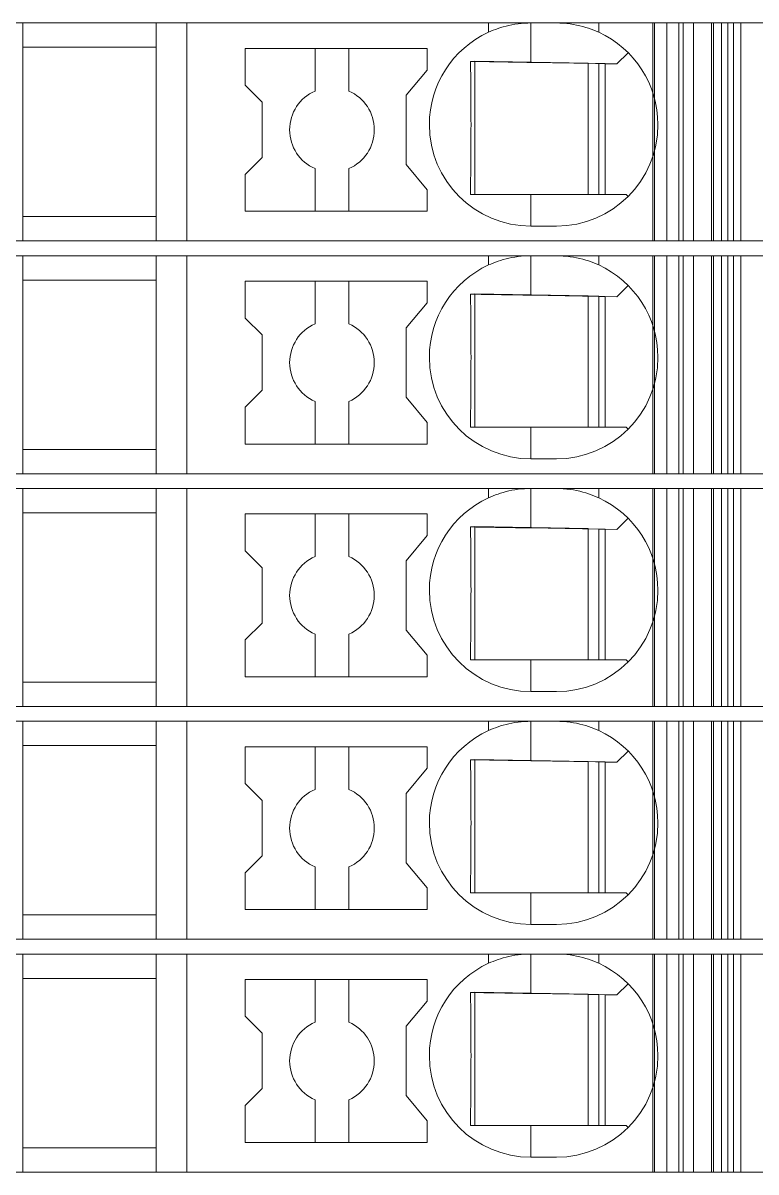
# Model space of a CAD drawing. Header units: millimetres. Extents: x 0 to 2100, y 0 to 1485.
# Drawn here: x 1258.05 to 1275.37, y 491.85 to 519 of the extents above; entities that cross this region are included whole.
import ezdxf
from ezdxf.enums import TextEntityAlignment as Align

# ---------------------------------------------------------------- set-up
doc = ezdxf.new("R2010")
doc.units = ezdxf.units.MM
for name, color, linetype, lineweight in [('EPLAN309', 5, 'Continuous', 5), ('EPLAN493', 5, 'Continuous', 5), ('MAIN-1', 7, 'Continuous', 5), ('MAIN-2', 7, 'Continuous', 5)]:
    doc.layers.add(name, color=color, linetype=linetype, lineweight=lineweight)
doc.styles.add('Tahoma', font='')
doc.styles.get('Tahoma').set_extended_font_data('Tahoma')

# ---------------------------------------------------------------- blocks, each defined once
blk = doc.blocks.new('EPLSYM_LibrarySPECIAL_Symbol12_Variant0_Placement8_51')
at = {"layer": 'EPLAN309', "lineweight": 13, "ltscale": 20}
blk.add_lwpolyline([(0, -5.15), (68.15, -5.15), (68.15, 0), (0, 0)], close=True, dxfattribs=at)
at = {"layer": 'EPLAN493', "color": 5, "style": 'Tahoma'}
blk.add_attdef('17_20450', text='', height=2.93475, dxfattribs=at).set_placement((0, -27.293475), align=Align.MIDDLE_RIGHT)
blk = doc.blocks.new('EPLSYM_LibrarySPECIAL_Symbol12_Variant0_Placement8_52')
at = {"layer": 'EPLAN309', "lineweight": 13, "ltscale": 20}
blk.add_lwpolyline([(0, -5.15), (68.15, -5.15), (68.15, 0), (0, 0)], close=True, dxfattribs=at)
at = {"layer": 'EPLAN493', "color": 5, "style": 'Tahoma'}
blk.add_attdef('17_20450', text='', height=2.93475, dxfattribs=at).set_placement((0, -27.293475), align=Align.MIDDLE_RIGHT)
blk = doc.blocks.new('EPLSYM_LibrarySPECIAL_Symbol12_Variant0_Placement8_53')
at = {"layer": 'EPLAN309', "lineweight": 13, "ltscale": 20}
blk.add_lwpolyline([(0, -5.15), (68.15, -5.15), (68.15, 0), (0, 0)], close=True, dxfattribs=at)
at = {"layer": 'EPLAN493', "color": 5, "style": 'Tahoma'}
blk.add_attdef('17_20450', text='', height=2.93475, dxfattribs=at).set_placement((0, -27.293475), align=Align.MIDDLE_RIGHT)
blk = doc.blocks.new('EPLSYM_LibrarySPECIAL_Symbol12_Variant0_Placement8_54')
at = {"layer": 'EPLAN309', "lineweight": 13, "ltscale": 20}
blk.add_lwpolyline([(0, -5.15), (68.15, -5.15), (68.15, 0), (0, 0)], close=True, dxfattribs=at)
at = {"layer": 'EPLAN493', "color": 5, "style": 'Tahoma'}
blk.add_attdef('17_20450', text='', height=2.93475, dxfattribs=at).set_placement((0, -27.293475), align=Align.MIDDLE_RIGHT)
blk = doc.blocks.new('EPLSYM_LibrarySPECIAL_Symbol12_Variant0_Placement8_55')
at = {"layer": 'EPLAN309', "lineweight": 13, "ltscale": 20}
blk.add_lwpolyline([(0, -5.15), (68.15, -5.15), (68.15, 0), (0, 0)], close=True, dxfattribs=at)
at = {"layer": 'EPLAN493', "color": 5, "style": 'Tahoma'}
blk.add_attdef('17_20450', text='', height=2.93475, dxfattribs=at).set_placement((0, -27.293475), align=Align.MIDDLE_RIGHT)

msp = doc.modelspace()

# ---------------------------------------------------------------- linework, layer by layer
at = {"layer": 'MAIN-1'}
for p, q in [((1258.05, 519), (1261.2, 519)), ((1258.05, 519), (1258.05, 513.85)), ((1261.919, 519), (1261.2, 519)), ((1261.2, 513.85), (1261.2, 519)), ((1269.05, 519), (1261.919, 519)), ((1261.919, 519), (1261.919, 513.85)), ((1269.05, 519), (1270.05, 519)), ((1269.05, 518.782), (1269.05, 519)), ((1269.213, 518.849), (1269.156, 518.827)), ((1269.272, 518.87), (1269.213, 518.849)), ((1269.333, 518.89), (1269.272, 518.87)), ((1269.397, 518.909), (1269.333, 518.89)), ((1269.463, 518.927), (1269.397, 518.909)), ((1269.531, 518.943), (1269.463, 518.927)), ((1269.601, 518.958), (1269.531, 518.943)), ((1269.673, 518.97), (1269.601, 518.958)), ((1269.746, 518.981), (1269.673, 518.97)), ((1269.821, 518.989), (1269.746, 518.981)), ((1269.897, 518.995), (1269.821, 518.989)), ((1269.973, 518.999), (1269.897, 518.995)), ((1270.05, 519), (1269.973, 518.999)), ((1270.05, 518.068), (1270.05, 519)), ((1270.05, 519), (1270.65, 519)), ((1270.65, 519), (1270.732, 518.999)), ((1271.65, 519), (1270.65, 519)), ((1270.732, 518.999), (1270.814, 518.994)), ((1270.814, 518.994), (1270.896, 518.987)), ((1270.896, 518.987), (1270.975, 518.978)), ((1270.975, 518.978), (1271.053, 518.966)), ((1271.053, 518.966), (1271.13, 518.952)), ((1271.13, 518.952), (1271.204, 518.935)), ((1271.204, 518.935), (1271.275, 518.917)), ((1271.275, 518.917), (1271.345, 518.897)), ((1271.345, 518.897), (1271.411, 518.876)), ((1271.411, 518.876), (1271.475, 518.854)), ((1271.475, 518.854), (1271.536, 518.831)), ((1271.65, 519), (1274.704, 519)), ((1271.65, 518.782), (1271.65, 519)), ((1274.832, 519), (1274.704, 519)), ((1274.704, 513.85), (1274.704, 519)), ((1274.832, 519), (1275.367, 519)), ((1274.832, 513.85), (1274.832, 519)), ((1269.102, 518.805), (1269.05, 518.782)), ((1269.156, 518.827), (1269.102, 518.805)), ((1271.536, 518.831), (1271.594, 518.806)), ((1271.594, 518.806), (1271.65, 518.782)), ((1258.05, 518.425), (1261.2, 518.425)), ((1263.3, 518.4), (1263.3, 517.529)), ((1263.3, 518.4), (1267.6, 518.4)), ((1264.95, 518.4), (1264.95, 517.392)), ((1265.75, 517.392), (1265.75, 518.4)), ((1267.6, 517.889), (1267.6, 518.4)), ((1272.083, 518.033), (1272.347, 518.297)), ((1268.624, 518.092), (1268.625, 518.022)), ((1268.685, 518.091), (1268.624, 518.092)), ((1268.746, 518.09), (1268.685, 518.091)), ((1268.721, 518.091), (1268.721, 514.95)), ((1268.809, 518.089), (1268.746, 518.09)), ((1268.873, 518.088), (1268.809, 518.089)), ((1268.937, 518.087), (1268.873, 518.088)), ((1269.003, 518.086), (1268.937, 518.087)), ((1269.071, 518.085), (1269.003, 518.086)), ((1269.14, 518.084), (1269.071, 518.085)), ((1269.21, 518.082), (1269.14, 518.084)), ((1269.283, 518.081), (1269.21, 518.082)), ((1269.358, 518.08), (1269.283, 518.081)), ((1269.435, 518.079), (1269.358, 518.08)), ((1269.514, 518.077), (1269.435, 518.079)), ((1269.597, 518.076), (1269.514, 518.077)), ((1269.682, 518.075), (1269.597, 518.076)), ((1269.771, 518.073), (1269.682, 518.075)), ((1269.862, 518.071), (1269.771, 518.073)), ((1269.955, 518.07), (1269.862, 518.071)), ((1270.05, 518.068), (1269.955, 518.07)), ((1270.05, 518.068), (1272.083, 518.033)), ((1271.4, 518.045), (1271.4, 514.95)), ((1271.65, 514.95), (1271.65, 518.04)), ((1271.8, 518.038), (1271.8, 514.95)), ((1267.1, 517.293), (1267.6, 517.889)), ((1268.625, 518.022), (1268.625, 517.95)), ((1268.625, 517.95), (1268.626, 517.877)), ((1268.626, 517.877), (1268.627, 517.803)), ((1268.627, 517.803), (1268.628, 517.727)), ((1263.7, 517.129), (1263.3, 517.529)), ((1268.628, 517.727), (1268.628, 517.649)), ((1268.628, 517.649), (1268.629, 517.57)), ((1268.629, 517.57), (1268.63, 517.488)), ((1268.63, 517.488), (1268.63, 517.404)), ((1267.1, 517.293), (1267.1, 515.657)), ((1268.63, 517.404), (1268.631, 517.317)), ((1268.631, 517.317), (1268.631, 517.226)), ((1268.631, 517.226), (1268.632, 517.132)), ((1263.7, 517.129), (1263.7, 515.821)), ((1268.632, 517.132), (1268.633, 517.034)), ((1268.633, 517.034), (1268.633, 516.931)), ((1268.633, 516.931), (1268.633, 516.824)), ((1268.633, 516.824), (1268.633, 516.713)), ((1268.633, 516.713), (1268.634, 516.6)), ((1268.634, 516.6), (1268.633, 516.479)), ((1268.633, 516.479), (1268.633, 516.361)), ((1268.633, 516.247), (1268.632, 516.138)), ((1268.632, 516.138), (1268.632, 516.034)), ((1268.633, 516.361), (1268.633, 516.247)), ((1268.632, 516.034), (1268.631, 515.934)), ((1268.631, 515.934), (1268.631, 515.839)), ((1263.7, 515.821), (1263.3, 515.421)), ((1267.1, 515.657), (1267.6, 515.061)), ((1268.629, 515.659), (1268.628, 515.573)), ((1268.63, 515.748), (1268.629, 515.659)), ((1268.631, 515.839), (1268.63, 515.748)), ((1263.3, 515.421), (1263.3, 514.55)), ((1264.95, 515.558), (1264.95, 514.55)), ((1265.75, 515.558), (1265.75, 514.55)), ((1268.626, 515.329), (1268.625, 515.25)), ((1268.627, 515.408), (1268.626, 515.329)), ((1268.628, 515.49), (1268.627, 515.408)), ((1268.628, 515.573), (1268.628, 515.49)), ((1267.6, 514.55), (1267.6, 515.061)), ((1268.624, 515.098), (1268.623, 515.024)), ((1268.625, 515.25), (1268.624, 515.174)), ((1268.624, 515.174), (1268.624, 515.098)), ((1268.623, 515.024), (1268.622, 514.95)), ((1268.622, 514.95), (1268.683, 514.95)), ((1268.683, 514.95), (1268.746, 514.95)), ((1268.746, 514.95), (1268.809, 514.95)), ((1268.809, 514.95), (1268.873, 514.95)), ((1268.873, 514.95), (1268.939, 514.95)), ((1268.939, 514.95), (1269.005, 514.95)), ((1269.005, 514.95), (1269.074, 514.95)), ((1269.074, 514.95), (1269.144, 514.95)), ((1269.144, 514.95), (1269.215, 514.95)), ((1269.215, 514.95), (1269.289, 514.95)), ((1269.289, 514.95), (1269.364, 514.95)), ((1269.364, 514.95), (1269.442, 514.95)), ((1269.442, 514.95), (1269.522, 514.95)), ((1269.522, 514.95), (1269.605, 514.95)), ((1269.605, 514.95), (1269.69, 514.95)), ((1269.69, 514.95), (1269.778, 514.95)), ((1269.778, 514.95), (1269.867, 514.95)), ((1269.867, 514.95), (1269.958, 514.95)), ((1269.958, 514.95), (1270.05, 514.95)), ((1270.05, 514.95), (1272.3, 514.95)), ((1270.05, 514.95), (1270.05, 514.2)), ((1272.347, 514.903), (1272.3, 514.95)), ((1267.6, 514.55), (1263.3, 514.55)), ((1258.05, 514.425), (1261.2, 514.425)), ((1270.65, 514.2), (1270.05, 514.2)), ((1258.05, 513.85), (1261.2, 513.85)), ((1261.919, 513.85), (1261.2, 513.85)), ((1261.919, 513.85), (1274.704, 513.85)), ((1273.544, 513.85), (1273.544, 513.85)), ((1273.65, 513.85), (1273.65, 513.85)), ((1274.832, 513.85), (1274.704, 513.85)), ((1274.832, 513.85), (1275.367, 513.85)), ((1258.05, 513.5), (1261.2, 513.5)), ((1258.05, 513.5), (1258.05, 508.35)), ((1261.919, 513.5), (1261.2, 513.5)), ((1261.2, 508.35), (1261.2, 513.5)), ((1269.05, 513.5), (1261.919, 513.5)), ((1261.919, 513.5), (1261.919, 508.35)), ((1269.05, 513.5), (1270.05, 513.5)), ((1269.05, 513.282), (1269.05, 513.5)), ((1269.397, 513.409), (1269.333, 513.39)), ((1269.463, 513.427), (1269.397, 513.409)), ((1269.531, 513.443), (1269.463, 513.427)), ((1269.601, 513.458), (1269.531, 513.443)), ((1269.673, 513.47), (1269.601, 513.458)), ((1269.746, 513.481), (1269.673, 513.47)), ((1269.821, 513.489), (1269.746, 513.481)), ((1269.897, 513.495), (1269.821, 513.489)), ((1269.973, 513.499), (1269.897, 513.495)), ((1270.05, 513.5), (1269.973, 513.499)), ((1270.05, 512.568), (1270.05, 513.5)), ((1270.05, 513.5), (1270.65, 513.5)), ((1270.65, 513.5), (1270.732, 513.499)), ((1271.65, 513.5), (1270.65, 513.5)), ((1270.732, 513.499), (1270.814, 513.494)), ((1270.814, 513.494), (1270.896, 513.487)), ((1270.896, 513.487), (1270.975, 513.478)), ((1270.975, 513.478), (1271.053, 513.466)), ((1271.053, 513.466), (1271.13, 513.452)), ((1271.13, 513.452), (1271.204, 513.435)), ((1271.204, 513.435), (1271.275, 513.417)), ((1271.275, 513.417), (1271.345, 513.397)), ((1271.65, 513.5), (1274.704, 513.5)), ((1271.65, 513.282), (1271.65, 513.5)), ((1274.832, 513.5), (1274.704, 513.5)), ((1274.704, 508.35), (1274.704, 513.5)), ((1274.832, 513.5), (1275.367, 513.5)), ((1274.832, 508.35), (1274.832, 513.5)), ((1269.102, 513.305), (1269.05, 513.282)), ((1269.156, 513.327), (1269.102, 513.305)), ((1269.213, 513.349), (1269.156, 513.327)), ((1269.272, 513.37), (1269.213, 513.349)), ((1269.333, 513.39), (1269.272, 513.37)), ((1271.345, 513.397), (1271.411, 513.376)), ((1271.411, 513.376), (1271.475, 513.354)), ((1271.475, 513.354), (1271.536, 513.331)), ((1271.536, 513.331), (1271.594, 513.306)), ((1271.594, 513.306), (1271.65, 513.282)), ((1258.05, 512.925), (1261.2, 512.925)), ((1263.3, 512.9), (1263.3, 512.029)), ((1263.3, 512.9), (1267.6, 512.9)), ((1264.95, 512.9), (1264.95, 511.892)), ((1265.75, 511.892), (1265.75, 512.9)), ((1267.6, 512.389), (1267.6, 512.9)), ((1268.624, 512.592), (1268.625, 512.522)), ((1268.685, 512.591), (1268.624, 512.592)), ((1272.083, 512.533), (1272.347, 512.797)), ((1267.1, 511.793), (1267.6, 512.389)), ((1268.625, 512.522), (1268.625, 512.45)), ((1268.625, 512.45), (1268.626, 512.377)), ((1268.626, 512.377), (1268.627, 512.303)), ((1268.746, 512.59), (1268.685, 512.591)), ((1268.721, 512.591), (1268.721, 509.45)), ((1268.809, 512.589), (1268.746, 512.59)), ((1268.873, 512.588), (1268.809, 512.589)), ((1268.937, 512.587), (1268.873, 512.588)), ((1269.003, 512.586), (1268.937, 512.587)), ((1269.071, 512.585), (1269.003, 512.586)), ((1269.14, 512.584), (1269.071, 512.585)), ((1269.21, 512.582), (1269.14, 512.584)), ((1269.283, 512.581), (1269.21, 512.582)), ((1269.358, 512.58), (1269.283, 512.581)), ((1269.435, 512.579), (1269.358, 512.58)), ((1269.514, 512.577), (1269.435, 512.579)), ((1269.597, 512.576), (1269.514, 512.577)), ((1269.682, 512.575), (1269.597, 512.576)), ((1269.771, 512.573), (1269.682, 512.575)), ((1269.862, 512.571), (1269.771, 512.573)), ((1269.955, 512.57), (1269.862, 512.571)), ((1270.05, 512.568), (1269.955, 512.57)), ((1270.05, 512.568), (1272.083, 512.533)), ((1271.4, 512.545), (1271.4, 509.45)), ((1271.65, 509.45), (1271.65, 512.54)), ((1271.8, 512.538), (1271.8, 509.45)), ((1268.627, 512.303), (1268.628, 512.227)), ((1268.628, 512.227), (1268.628, 512.149)), ((1268.628, 512.149), (1268.629, 512.07)), ((1268.629, 512.07), (1268.63, 511.988)), ((1263.7, 511.629), (1263.3, 512.029)), ((1267.1, 511.793), (1267.1, 510.157)), ((1268.63, 511.988), (1268.63, 511.904)), ((1268.63, 511.904), (1268.631, 511.817)), ((1268.631, 511.817), (1268.631, 511.726)), ((1263.7, 511.629), (1263.7, 510.321)), ((1268.631, 511.726), (1268.632, 511.632)), ((1268.632, 511.632), (1268.633, 511.534)), ((1268.633, 511.534), (1268.633, 511.431)), ((1268.633, 511.431), (1268.633, 511.324)), ((1268.633, 511.324), (1268.633, 511.213)), ((1268.633, 511.213), (1268.634, 511.1)), ((1268.634, 511.1), (1268.633, 510.979)), ((1268.633, 510.979), (1268.633, 510.861)), ((1268.633, 510.747), (1268.632, 510.638)), ((1268.633, 510.861), (1268.633, 510.747)), ((1268.632, 510.534), (1268.631, 510.434)), ((1268.631, 510.434), (1268.631, 510.339)), ((1268.632, 510.638), (1268.632, 510.534)), ((1263.7, 510.321), (1263.3, 509.921)), ((1267.1, 510.157), (1267.6, 509.561)), ((1268.629, 510.159), (1268.628, 510.073)), ((1268.63, 510.248), (1268.629, 510.159)), ((1268.631, 510.339), (1268.63, 510.248)), ((1263.3, 509.921), (1263.3, 509.05)), ((1264.95, 510.058), (1264.95, 509.05)), ((1265.75, 510.058), (1265.75, 509.05)), ((1268.627, 509.908), (1268.626, 509.829)), ((1268.628, 509.99), (1268.627, 509.908)), ((1268.628, 510.073), (1268.628, 509.99)), ((1268.625, 509.75), (1268.624, 509.674)), ((1268.624, 509.674), (1268.624, 509.598)), ((1268.626, 509.829), (1268.625, 509.75)), ((1267.6, 509.05), (1267.6, 509.561)), ((1268.623, 509.524), (1268.622, 509.45)), ((1268.622, 509.45), (1268.683, 509.45)), ((1268.624, 509.598), (1268.623, 509.524)), ((1268.683, 509.45), (1268.746, 509.45)), ((1268.746, 509.45), (1268.809, 509.45)), ((1268.809, 509.45), (1268.873, 509.45)), ((1268.873, 509.45), (1268.939, 509.45)), ((1268.939, 509.45), (1269.005, 509.45)), ((1269.005, 509.45), (1269.074, 509.45)), ((1269.074, 509.45), (1269.144, 509.45)), ((1269.144, 509.45), (1269.215, 509.45)), ((1269.215, 509.45), (1269.289, 509.45)), ((1269.289, 509.45), (1269.364, 509.45)), ((1269.364, 509.45), (1269.442, 509.45)), ((1269.442, 509.45), (1269.522, 509.45)), ((1269.522, 509.45), (1269.605, 509.45)), ((1269.605, 509.45), (1269.69, 509.45)), ((1269.69, 509.45), (1269.778, 509.45)), ((1269.778, 509.45), (1269.867, 509.45)), ((1269.867, 509.45), (1269.958, 509.45)), ((1269.958, 509.45), (1270.05, 509.45)), ((1270.05, 509.45), (1272.3, 509.45)), ((1270.05, 509.45), (1270.05, 508.7)), ((1272.347, 509.403), (1272.3, 509.45)), ((1258.05, 508.925), (1261.2, 508.925)), ((1267.6, 509.05), (1263.3, 509.05)), ((1270.65, 508.7), (1270.05, 508.7)), ((1258.05, 508.35), (1261.2, 508.35)), ((1261.919, 508.35), (1261.2, 508.35)), ((1261.919, 508.35), (1274.704, 508.35)), ((1273.544, 508.35), (1273.544, 508.35)), ((1273.65, 508.35), (1273.65, 508.35)), ((1274.832, 508.35), (1274.704, 508.35)), ((1274.832, 508.35), (1275.367, 508.35)), ((1258.05, 508), (1261.2, 508)), ((1258.05, 508), (1258.05, 502.85)), ((1261.919, 508), (1261.2, 508)), ((1261.2, 502.85), (1261.2, 508)), ((1269.05, 508), (1261.919, 508)), ((1261.919, 508), (1261.919, 502.85)), ((1269.05, 508), (1270.05, 508)), ((1269.05, 507.782), (1269.05, 508)), ((1269.746, 507.981), (1269.673, 507.97)), ((1269.821, 507.989), (1269.746, 507.981)), ((1269.897, 507.995), (1269.821, 507.989)), ((1269.973, 507.999), (1269.897, 507.995)), ((1270.05, 508), (1269.973, 507.999)), ((1270.05, 507.068), (1270.05, 508)), ((1270.05, 508), (1270.65, 508)), ((1270.65, 508), (1270.732, 507.999)), ((1271.65, 508), (1270.65, 508)), ((1270.732, 507.999), (1270.814, 507.994)), ((1270.814, 507.994), (1270.896, 507.987)), ((1270.896, 507.987), (1270.975, 507.978)), ((1270.975, 507.978), (1271.053, 507.966)), ((1271.65, 508), (1274.704, 508)), ((1271.65, 507.782), (1271.65, 508)), ((1274.832, 508), (1274.704, 508)), ((1274.704, 502.85), (1274.704, 508)), ((1274.832, 508), (1275.367, 508)), ((1274.832, 502.85), (1274.832, 508)), ((1269.102, 507.805), (1269.05, 507.782)), ((1269.156, 507.827), (1269.102, 507.805)), ((1269.213, 507.849), (1269.156, 507.827)), ((1269.272, 507.87), (1269.213, 507.849)), ((1269.333, 507.89), (1269.272, 507.87)), ((1269.397, 507.909), (1269.333, 507.89)), ((1269.463, 507.927), (1269.397, 507.909)), ((1269.531, 507.943), (1269.463, 507.927)), ((1269.601, 507.958), (1269.531, 507.943)), ((1269.673, 507.97), (1269.601, 507.958)), ((1271.053, 507.966), (1271.13, 507.952)), ((1271.13, 507.952), (1271.204, 507.935)), ((1271.204, 507.935), (1271.275, 507.917)), ((1271.275, 507.917), (1271.345, 507.897)), ((1271.345, 507.897), (1271.411, 507.876)), ((1271.411, 507.876), (1271.475, 507.854)), ((1271.475, 507.854), (1271.536, 507.831)), ((1271.536, 507.831), (1271.594, 507.806)), ((1271.594, 507.806), (1271.65, 507.782)), ((1258.05, 507.425), (1261.2, 507.425)), ((1263.3, 507.4), (1263.3, 506.529)), ((1263.3, 507.4), (1267.6, 507.4)), ((1264.95, 507.4), (1264.95, 506.392)), ((1265.75, 506.392), (1265.75, 507.4)), ((1267.6, 506.889), (1267.6, 507.4)), ((1272.083, 507.033), (1272.347, 507.297)), ((1268.624, 507.092), (1268.625, 507.022)), ((1268.685, 507.091), (1268.624, 507.092)), ((1268.625, 507.022), (1268.625, 506.95)), ((1268.625, 506.95), (1268.626, 506.877)), ((1268.746, 507.09), (1268.685, 507.091)), ((1268.721, 507.091), (1268.721, 503.95)), ((1268.809, 507.089), (1268.746, 507.09)), ((1268.873, 507.088), (1268.809, 507.089)), ((1268.937, 507.087), (1268.873, 507.088)), ((1269.003, 507.086), (1268.937, 507.087)), ((1269.071, 507.085), (1269.003, 507.086)), ((1269.14, 507.084), (1269.071, 507.085)), ((1269.21, 507.082), (1269.14, 507.084)), ((1269.283, 507.081), (1269.21, 507.082)), ((1269.358, 507.08), (1269.283, 507.081)), ((1269.435, 507.079), (1269.358, 507.08)), ((1269.514, 507.077), (1269.435, 507.079)), ((1269.597, 507.076), (1269.514, 507.077)), ((1269.682, 507.075), (1269.597, 507.076)), ((1269.771, 507.073), (1269.682, 507.075)), ((1269.862, 507.071), (1269.771, 507.073)), ((1269.955, 507.07), (1269.862, 507.071)), ((1270.05, 507.068), (1269.955, 507.07)), ((1270.05, 507.068), (1272.083, 507.033)), ((1271.4, 507.045), (1271.4, 503.95)), ((1271.65, 503.95), (1271.65, 507.04)), ((1271.8, 507.038), (1271.8, 503.95)), ((1267.1, 506.293), (1267.6, 506.889)), ((1268.626, 506.877), (1268.627, 506.803)), ((1268.627, 506.803), (1268.628, 506.727)), ((1268.628, 506.727), (1268.628, 506.649)), ((1268.628, 506.649), (1268.629, 506.57)), ((1263.7, 506.129), (1263.3, 506.529)), ((1268.629, 506.57), (1268.63, 506.488)), ((1268.63, 506.488), (1268.63, 506.404)), ((1268.63, 506.404), (1268.631, 506.317)), ((1263.7, 506.129), (1263.7, 504.821)), ((1267.1, 506.293), (1267.1, 504.657)), ((1268.631, 506.317), (1268.631, 506.226)), ((1268.631, 506.226), (1268.632, 506.132)), ((1268.632, 506.132), (1268.633, 506.034)), ((1268.633, 506.034), (1268.633, 505.931)), ((1268.633, 505.931), (1268.633, 505.824)), ((1268.633, 505.824), (1268.633, 505.713)), ((1268.633, 505.713), (1268.634, 505.6)), ((1268.634, 505.6), (1268.633, 505.479)), ((1268.633, 505.479), (1268.633, 505.361)), ((1268.633, 505.361), (1268.633, 505.247)), ((1268.632, 505.034), (1268.631, 504.934)), ((1268.633, 505.247), (1268.632, 505.138)), ((1268.632, 505.138), (1268.632, 505.034)), ((1263.7, 504.821), (1263.3, 504.421)), ((1268.63, 504.748), (1268.629, 504.659)), ((1268.631, 504.839), (1268.63, 504.748)), ((1268.631, 504.934), (1268.631, 504.839)), ((1264.95, 504.558), (1264.95, 503.55)), ((1265.75, 504.558), (1265.75, 503.55)), ((1267.1, 504.657), (1267.6, 504.061)), ((1268.628, 504.49), (1268.627, 504.408)), ((1268.629, 504.659), (1268.628, 504.573)), ((1268.628, 504.573), (1268.628, 504.49)), ((1263.3, 504.421), (1263.3, 503.55)), ((1268.625, 504.25), (1268.624, 504.174)), ((1268.626, 504.329), (1268.625, 504.25)), ((1268.627, 504.408), (1268.626, 504.329)), ((1267.6, 503.55), (1267.6, 504.061)), ((1268.623, 504.024), (1268.622, 503.95)), ((1268.622, 503.95), (1268.683, 503.95)), ((1268.624, 504.098), (1268.623, 504.024)), ((1268.624, 504.174), (1268.624, 504.098)), ((1268.683, 503.95), (1268.746, 503.95)), ((1268.746, 503.95), (1268.809, 503.95)), ((1268.809, 503.95), (1268.873, 503.95)), ((1268.873, 503.95), (1268.939, 503.95)), ((1268.939, 503.95), (1269.005, 503.95)), ((1269.005, 503.95), (1269.074, 503.95)), ((1269.074, 503.95), (1269.144, 503.95)), ((1269.144, 503.95), (1269.215, 503.95)), ((1269.215, 503.95), (1269.289, 503.95)), ((1269.289, 503.95), (1269.364, 503.95)), ((1269.364, 503.95), (1269.442, 503.95)), ((1269.442, 503.95), (1269.522, 503.95)), ((1269.522, 503.95), (1269.605, 503.95)), ((1269.605, 503.95), (1269.69, 503.95)), ((1269.69, 503.95), (1269.778, 503.95)), ((1269.778, 503.95), (1269.867, 503.95)), ((1269.867, 503.95), (1269.958, 503.95)), ((1269.958, 503.95), (1270.05, 503.95)), ((1270.05, 503.95), (1272.3, 503.95)), ((1270.05, 503.95), (1270.05, 503.2)), ((1272.347, 503.903), (1272.3, 503.95)), ((1258.05, 503.425), (1261.2, 503.425)), ((1267.6, 503.55), (1263.3, 503.55)), ((1270.65, 503.2), (1270.05, 503.2)), ((1258.05, 502.85), (1261.2, 502.85)), ((1261.919, 502.85), (1261.2, 502.85)), ((1261.919, 502.85), (1274.704, 502.85)), ((1273.544, 502.85), (1273.544, 502.85)), ((1273.65, 502.85), (1273.65, 502.85)), ((1274.832, 502.85), (1274.704, 502.85)), ((1274.832, 502.85), (1275.367, 502.85)), ((1258.05, 502.5), (1261.2, 502.5)), ((1258.05, 502.5), (1258.05, 497.35)), ((1261.919, 502.5), (1261.2, 502.5)), ((1261.2, 497.35), (1261.2, 502.5)), ((1269.05, 502.5), (1261.919, 502.5)), ((1261.919, 502.5), (1261.919, 497.35)), ((1269.05, 502.5), (1270.05, 502.5)), ((1269.05, 502.282), (1269.05, 502.5)), ((1269.102, 502.305), (1269.05, 502.282)), ((1269.156, 502.327), (1269.102, 502.305)), ((1269.213, 502.349), (1269.156, 502.327)), ((1269.272, 502.37), (1269.213, 502.349)), ((1269.333, 502.39), (1269.272, 502.37)), ((1269.397, 502.409), (1269.333, 502.39)), ((1269.463, 502.427), (1269.397, 502.409)), ((1269.531, 502.443), (1269.463, 502.427)), ((1269.601, 502.458), (1269.531, 502.443)), ((1269.673, 502.47), (1269.601, 502.458)), ((1269.746, 502.481), (1269.673, 502.47)), ((1269.821, 502.489), (1269.746, 502.481)), ((1269.897, 502.495), (1269.821, 502.489)), ((1269.973, 502.499), (1269.897, 502.495)), ((1270.05, 502.5), (1269.973, 502.499)), ((1270.05, 501.568), (1270.05, 502.5)), ((1270.05, 502.5), (1270.65, 502.5)), ((1270.65, 502.5), (1270.732, 502.499)), ((1271.65, 502.5), (1270.65, 502.5)), ((1270.732, 502.499), (1270.814, 502.494)), ((1270.814, 502.494), (1270.896, 502.487)), ((1270.896, 502.487), (1270.975, 502.478)), ((1270.975, 502.478), (1271.053, 502.466)), ((1271.053, 502.466), (1271.13, 502.452)), ((1271.13, 502.452), (1271.204, 502.435)), ((1271.204, 502.435), (1271.275, 502.417)), ((1271.275, 502.417), (1271.345, 502.397)), ((1271.345, 502.397), (1271.411, 502.376)), ((1271.411, 502.376), (1271.475, 502.354)), ((1271.475, 502.354), (1271.536, 502.331)), ((1271.536, 502.331), (1271.594, 502.306)), ((1271.594, 502.306), (1271.65, 502.282)), ((1271.65, 502.5), (1274.704, 502.5)), ((1271.65, 502.282), (1271.65, 502.5)), ((1274.832, 502.5), (1274.704, 502.5)), ((1274.704, 497.35), (1274.704, 502.5)), ((1274.832, 502.5), (1275.367, 502.5)), ((1274.832, 497.35), (1274.832, 502.5)), ((1258.05, 501.925), (1261.2, 501.925)), ((1263.3, 501.9), (1263.3, 501.029)), ((1263.3, 501.9), (1267.6, 501.9)), ((1264.95, 501.9), (1264.95, 500.892)), ((1265.75, 500.892), (1265.75, 501.9)), ((1267.6, 501.389), (1267.6, 501.9)), ((1272.083, 501.533), (1272.347, 501.797)), ((1268.624, 501.592), (1268.625, 501.522)), ((1268.685, 501.591), (1268.624, 501.592)), ((1268.625, 501.522), (1268.625, 501.45)), ((1268.746, 501.59), (1268.685, 501.591)), ((1268.721, 501.591), (1268.721, 498.45)), ((1268.809, 501.589), (1268.746, 501.59)), ((1268.873, 501.588), (1268.809, 501.589)), ((1268.937, 501.587), (1268.873, 501.588)), ((1269.003, 501.586), (1268.937, 501.587)), ((1269.071, 501.585), (1269.003, 501.586)), ((1269.14, 501.584), (1269.071, 501.585)), ((1269.21, 501.582), (1269.14, 501.584)), ((1269.283, 501.581), (1269.21, 501.582)), ((1269.358, 501.58), (1269.283, 501.581)), ((1269.435, 501.579), (1269.358, 501.58)), ((1269.514, 501.577), (1269.435, 501.579)), ((1269.597, 501.576), (1269.514, 501.577)), ((1269.682, 501.575), (1269.597, 501.576)), ((1269.771, 501.573), (1269.682, 501.575)), ((1269.862, 501.571), (1269.771, 501.573)), ((1269.955, 501.57), (1269.862, 501.571)), ((1270.05, 501.568), (1269.955, 501.57)), ((1270.05, 501.568), (1272.083, 501.533)), ((1271.4, 501.545), (1271.4, 498.45)), ((1271.65, 498.45), (1271.65, 501.54)), ((1271.8, 501.538), (1271.8, 498.45)), ((1267.1, 500.793), (1267.6, 501.389)), ((1268.625, 501.45), (1268.626, 501.377)), ((1268.626, 501.377), (1268.627, 501.303)), ((1268.627, 501.303), (1268.628, 501.227)), ((1268.628, 501.227), (1268.628, 501.149)), ((1263.7, 500.629), (1263.3, 501.029)), ((1268.628, 501.149), (1268.629, 501.07)), ((1268.629, 501.07), (1268.63, 500.988)), ((1268.63, 500.988), (1268.63, 500.904)), ((1267.1, 500.793), (1267.1, 499.157)), ((1268.63, 500.904), (1268.631, 500.817)), ((1268.631, 500.817), (1268.631, 500.726)), ((1268.631, 500.726), (1268.632, 500.632)), ((1263.7, 500.629), (1263.7, 499.321)), ((1268.632, 500.632), (1268.633, 500.534)), ((1268.633, 500.534), (1268.633, 500.431)), ((1268.633, 500.431), (1268.633, 500.324)), ((1268.633, 500.324), (1268.633, 500.213)), ((1268.633, 500.213), (1268.634, 500.1)), ((1268.634, 500.1), (1268.633, 499.979)), ((1268.633, 499.979), (1268.633, 499.861)), ((1268.633, 499.861), (1268.633, 499.747)), ((1268.633, 499.747), (1268.632, 499.638)), ((1268.632, 499.638), (1268.632, 499.534)), ((1263.7, 499.321), (1263.3, 498.921)), ((1268.631, 499.339), (1268.63, 499.248)), ((1268.632, 499.534), (1268.631, 499.434)), ((1268.631, 499.434), (1268.631, 499.339)), ((1264.95, 499.058), (1264.95, 498.05)), ((1265.75, 499.058), (1265.75, 498.05)), ((1267.1, 499.157), (1267.6, 498.561)), ((1268.629, 499.159), (1268.628, 499.073)), ((1268.628, 499.073), (1268.628, 498.99)), ((1268.63, 499.248), (1268.629, 499.159)), ((1263.3, 498.921), (1263.3, 498.05)), ((1268.625, 498.75), (1268.624, 498.674)), ((1268.626, 498.829), (1268.625, 498.75)), ((1268.627, 498.908), (1268.626, 498.829)), ((1268.628, 498.99), (1268.627, 498.908)), ((1267.6, 498.05), (1267.6, 498.561)), ((1268.623, 498.524), (1268.622, 498.45)), ((1268.624, 498.598), (1268.623, 498.524)), ((1268.624, 498.674), (1268.624, 498.598)), ((1268.622, 498.45), (1268.683, 498.45)), ((1268.683, 498.45), (1268.746, 498.45)), ((1268.746, 498.45), (1268.809, 498.45)), ((1268.809, 498.45), (1268.873, 498.45)), ((1268.873, 498.45), (1268.939, 498.45)), ((1268.939, 498.45), (1269.005, 498.45)), ((1269.005, 498.45), (1269.074, 498.45)), ((1269.074, 498.45), (1269.144, 498.45)), ((1269.144, 498.45), (1269.215, 498.45)), ((1269.215, 498.45), (1269.289, 498.45)), ((1269.289, 498.45), (1269.364, 498.45)), ((1269.364, 498.45), (1269.442, 498.45)), ((1269.442, 498.45), (1269.522, 498.45)), ((1269.522, 498.45), (1269.605, 498.45)), ((1269.605, 498.45), (1269.69, 498.45)), ((1269.69, 498.45), (1269.778, 498.45)), ((1269.778, 498.45), (1269.867, 498.45)), ((1269.867, 498.45), (1269.958, 498.45)), ((1269.958, 498.45), (1270.05, 498.45)), ((1270.05, 498.45), (1272.3, 498.45)), ((1270.05, 498.45), (1270.05, 497.7)), ((1272.347, 498.403), (1272.3, 498.45)), ((1267.6, 498.05), (1263.3, 498.05)), ((1258.05, 497.925), (1261.2, 497.925)), ((1270.65, 497.7), (1270.05, 497.7)), ((1258.05, 497.35), (1261.2, 497.35)), ((1261.919, 497.35), (1261.2, 497.35)), ((1261.919, 497.35), (1274.704, 497.35)), ((1273.544, 497.35), (1273.544, 497.35)), ((1273.65, 497.35), (1273.65, 497.35)), ((1274.832, 497.35), (1274.704, 497.35)), ((1274.832, 497.35), (1275.367, 497.35)), ((1258.05, 497), (1261.2, 497)), ((1258.05, 497), (1258.05, 491.85)), ((1261.919, 497), (1261.2, 497)), ((1261.2, 491.85), (1261.2, 497)), ((1269.05, 497), (1261.919, 497)), ((1261.919, 497), (1261.919, 491.85)), ((1269.05, 497), (1270.05, 497)), ((1269.05, 496.782), (1269.05, 497)), ((1269.213, 496.849), (1269.156, 496.827)), ((1269.272, 496.87), (1269.213, 496.849)), ((1269.333, 496.89), (1269.272, 496.87)), ((1269.397, 496.909), (1269.333, 496.89)), ((1269.463, 496.927), (1269.397, 496.909)), ((1269.531, 496.943), (1269.463, 496.927)), ((1269.601, 496.958), (1269.531, 496.943)), ((1269.673, 496.97), (1269.601, 496.958)), ((1269.746, 496.981), (1269.673, 496.97)), ((1269.821, 496.989), (1269.746, 496.981)), ((1269.897, 496.995), (1269.821, 496.989)), ((1269.973, 496.999), (1269.897, 496.995)), ((1270.05, 497), (1269.973, 496.999)), ((1270.05, 496.068), (1270.05, 497)), ((1270.05, 497), (1270.65, 497)), ((1270.65, 497), (1270.732, 496.999)), ((1271.65, 497), (1270.65, 497)), ((1270.732, 496.999), (1270.814, 496.994)), ((1270.814, 496.994), (1270.896, 496.987)), ((1270.896, 496.987), (1270.975, 496.978)), ((1270.975, 496.978), (1271.053, 496.966)), ((1271.053, 496.966), (1271.13, 496.952)), ((1271.13, 496.952), (1271.204, 496.935)), ((1271.204, 496.935), (1271.275, 496.917)), ((1271.275, 496.917), (1271.345, 496.897)), ((1271.345, 496.897), (1271.411, 496.876)), ((1271.411, 496.876), (1271.475, 496.854)), ((1271.475, 496.854), (1271.536, 496.831)), ((1271.65, 497), (1274.704, 497)), ((1271.65, 496.782), (1271.65, 497)), ((1274.832, 497), (1274.704, 497)), ((1274.704, 491.85), (1274.704, 497)), ((1274.832, 497), (1275.367, 497)), ((1274.832, 491.85), (1274.832, 497)), ((1269.102, 496.805), (1269.05, 496.782)), ((1269.156, 496.827), (1269.102, 496.805)), ((1271.536, 496.831), (1271.594, 496.806)), ((1271.594, 496.806), (1271.65, 496.782)), ((1258.05, 496.425), (1261.2, 496.425)), ((1263.3, 496.4), (1263.3, 495.529)), ((1263.3, 496.4), (1267.6, 496.4)), ((1264.95, 496.4), (1264.95, 495.392)), ((1265.75, 495.392), (1265.75, 496.4)), ((1267.6, 495.889), (1267.6, 496.4)), ((1268.624, 496.092), (1268.625, 496.022)), ((1268.685, 496.091), (1268.624, 496.092)), ((1268.746, 496.09), (1268.685, 496.091)), ((1268.721, 496.091), (1268.721, 492.95)), ((1268.809, 496.089), (1268.746, 496.09)), ((1268.873, 496.088), (1268.809, 496.089)), ((1268.937, 496.087), (1268.873, 496.088)), ((1269.003, 496.086), (1268.937, 496.087)), ((1269.071, 496.085), (1269.003, 496.086)), ((1269.14, 496.084), (1269.071, 496.085)), ((1269.21, 496.082), (1269.14, 496.084)), ((1269.283, 496.081), (1269.21, 496.082)), ((1269.358, 496.08), (1269.283, 496.081)), ((1269.435, 496.079), (1269.358, 496.08)), ((1269.514, 496.077), (1269.435, 496.079)), ((1269.597, 496.076), (1269.514, 496.077)), ((1269.682, 496.075), (1269.597, 496.076)), ((1269.771, 496.073), (1269.682, 496.075)), ((1269.862, 496.071), (1269.771, 496.073)), ((1269.955, 496.07), (1269.862, 496.071)), ((1270.05, 496.068), (1269.955, 496.07)), ((1270.05, 496.068), (1272.083, 496.033)), ((1271.4, 496.045), (1271.4, 492.95)), ((1271.65, 492.95), (1271.65, 496.04)), ((1271.8, 496.038), (1271.8, 492.95)), ((1272.083, 496.033), (1272.347, 496.297)), ((1267.1, 495.293), (1267.6, 495.889)), ((1268.625, 496.022), (1268.625, 495.95)), ((1268.625, 495.95), (1268.626, 495.877)), ((1268.626, 495.877), (1268.627, 495.803)), ((1268.627, 495.803), (1268.628, 495.727)), ((1263.7, 495.129), (1263.3, 495.529)), ((1268.628, 495.727), (1268.628, 495.649)), ((1268.628, 495.649), (1268.629, 495.57)), ((1268.629, 495.57), (1268.63, 495.488)), ((1268.63, 495.488), (1268.63, 495.404)), ((1267.1, 495.293), (1267.1, 493.657)), ((1268.63, 495.404), (1268.631, 495.317)), ((1268.631, 495.317), (1268.631, 495.226)), ((1268.631, 495.226), (1268.632, 495.132)), ((1263.7, 495.129), (1263.7, 493.821)), ((1268.632, 495.132), (1268.633, 495.034)), ((1268.633, 495.034), (1268.633, 494.931)), ((1268.633, 494.931), (1268.633, 494.824)), ((1268.633, 494.824), (1268.633, 494.713)), ((1268.633, 494.713), (1268.634, 494.6)), ((1268.634, 494.6), (1268.633, 494.479)), ((1268.633, 494.479), (1268.633, 494.361)), ((1268.633, 494.247), (1268.632, 494.138)), ((1268.632, 494.138), (1268.632, 494.034)), ((1268.633, 494.361), (1268.633, 494.247)), ((1268.632, 494.034), (1268.631, 493.934)), ((1268.631, 493.934), (1268.631, 493.839)), ((1263.7, 493.821), (1263.3, 493.421)), ((1267.1, 493.657), (1267.6, 493.061)), ((1268.629, 493.659), (1268.628, 493.573)), ((1268.63, 493.748), (1268.629, 493.659)), ((1268.631, 493.839), (1268.63, 493.748)), ((1263.3, 493.421), (1263.3, 492.55)), ((1264.95, 493.558), (1264.95, 492.55)), ((1265.75, 493.558), (1265.75, 492.55)), ((1268.626, 493.329), (1268.625, 493.25)), ((1268.627, 493.408), (1268.626, 493.329)), ((1268.628, 493.49), (1268.627, 493.408)), ((1268.628, 493.573), (1268.628, 493.49)), ((1267.6, 492.55), (1267.6, 493.061)), ((1268.624, 493.098), (1268.623, 493.024)), ((1268.625, 493.25), (1268.624, 493.174)), ((1268.624, 493.174), (1268.624, 493.098)), ((1268.623, 493.024), (1268.622, 492.95)), ((1268.622, 492.95), (1268.683, 492.95)), ((1268.683, 492.95), (1268.746, 492.95)), ((1268.746, 492.95), (1268.809, 492.95)), ((1268.809, 492.95), (1268.873, 492.95)), ((1268.873, 492.95), (1268.939, 492.95)), ((1268.939, 492.95), (1269.005, 492.95)), ((1269.005, 492.95), (1269.074, 492.95)), ((1269.074, 492.95), (1269.144, 492.95)), ((1269.144, 492.95), (1269.215, 492.95)), ((1269.215, 492.95), (1269.289, 492.95)), ((1269.289, 492.95), (1269.364, 492.95)), ((1269.364, 492.95), (1269.442, 492.95)), ((1269.442, 492.95), (1269.522, 492.95)), ((1269.522, 492.95), (1269.605, 492.95)), ((1269.605, 492.95), (1269.69, 492.95)), ((1269.69, 492.95), (1269.778, 492.95)), ((1269.778, 492.95), (1269.867, 492.95)), ((1269.867, 492.95), (1269.958, 492.95)), ((1269.958, 492.95), (1270.05, 492.95)), ((1270.05, 492.95), (1272.3, 492.95)), ((1270.05, 492.95), (1270.05, 492.2)), ((1272.347, 492.903), (1272.3, 492.95)), ((1267.6, 492.55), (1263.3, 492.55)), ((1258.05, 492.425), (1261.2, 492.425)), ((1270.65, 492.2), (1270.05, 492.2)), ((1258.05, 491.85), (1261.2, 491.85)), ((1261.919, 491.85), (1261.2, 491.85)), ((1261.919, 491.85), (1274.704, 491.85)), ((1273.544, 491.85), (1273.544, 491.85)), ((1273.65, 491.85), (1273.65, 491.85)), ((1274.832, 491.85), (1274.704, 491.85)), ((1274.832, 491.85), (1275.367, 491.85))]:
    msp.add_line(p, q, dxfattribs=at)
for centre, radius, start, end in [((1270.05, 516.6), 2.4, 114.6244, 180), ((1270.65, 516.6), 2.4, 0, 65.3756), ((1265.35, 516.475), 1, 113.5782, 180), ((1265.35, 516.475), 1, 0, 66.4218), ((1265.35, 516.475), 1, 180, 246.4218), ((1265.35, 516.475), 1, 293.5782, 0), ((1270.05, 516.6), 2.4, 180, 270), ((1270.65, 516.6), 2.4, 270, 0), ((1270.05, 511.1), 2.4, 114.6244, 180), ((1270.65, 511.1), 2.4, 0, 65.3756), ((1265.35, 510.975), 1, 113.5782, 180), ((1265.35, 510.975), 1, 0, 66.4218), ((1265.35, 510.975), 1, 180, 246.4218), ((1265.35, 510.975), 1, 293.5782, 0), ((1270.05, 511.1), 2.4, 180, 270), ((1270.65, 511.1), 2.4, 270, 0), ((1270.05, 505.6), 2.4, 114.6244, 180), ((1270.65, 505.6), 2.4, 0, 65.3756), ((1265.35, 505.475), 1, 113.5782, 180), ((1265.35, 505.475), 1, 0, 66.4218), ((1270.05, 505.6), 2.4, 180, 270), ((1270.65, 505.6), 2.4, 270, 0), ((1265.35, 505.475), 1, 180, 246.4218), ((1265.35, 505.475), 1, 293.5782, 0), ((1270.05, 500.1), 2.4, 114.6244, 180), ((1270.65, 500.1), 2.4, 0, 65.3756), ((1265.35, 499.975), 1, 113.5782, 180), ((1265.35, 499.975), 1, 0, 66.4218), ((1265.35, 499.975), 1, 180, 246.4218), ((1265.35, 499.975), 1, 293.5782, 0), ((1270.05, 500.1), 2.4, 180, 270), ((1270.65, 500.1), 2.4, 270, 0), ((1270.05, 494.6), 2.4, 114.6244, 180), ((1270.65, 494.6), 2.4, 0, 65.3756), ((1265.35, 494.475), 1, 113.5782, 180), ((1265.35, 494.475), 1, 0, 66.4218), ((1265.35, 494.475), 1, 180, 246.4218), ((1265.35, 494.475), 1, 293.5782, 0), ((1270.05, 494.6), 2.4, 180, 270), ((1270.65, 494.6), 2.4, 270, 0)]:
    msp.add_arc(centre, radius, start, end, dxfattribs=at)
at = {"layer": 'MAIN-2'}
for p, q in [((1272.931, 513.85), (1272.931, 519)), ((1272.971, 519), (1272.971, 513.85)), ((1273.262, 519), (1273.262, 513.85)), ((1273.544, 513.85), (1273.544, 519)), ((1273.65, 513.85), (1273.65, 519)), ((1273.891, 519), (1273.891, 513.85)), ((1274.316, 519), (1274.316, 513.85)), ((1274.361, 519), (1274.361, 513.85)), ((1274.363, 513.85), (1274.363, 519)), ((1274.55, 519), (1274.55, 513.85)), ((1275.008, 513.85), (1275.008, 519)), ((1268.721, 518.1), (1268.624, 518.092)), ((1268.721, 518.1), (1268.721, 518.091)), ((1271.4, 518.053), (1268.721, 518.1)), ((1271.4, 518.048), (1271.4, 518.053)), ((1271.65, 518.043), (1271.4, 518.048)), ((1271.4, 518.048), (1271.4, 518.045)), ((1271.65, 518.043), (1271.65, 518.042)), ((1271.8, 518.039), (1271.65, 518.042)), ((1271.65, 518.04), (1271.65, 518.042)), ((1271.8, 518.038), (1271.8, 518.039)), ((1271.8, 518.038), (1272.083, 518.033)), ((1271.8, 518.038), (1271.8, 518.038)), ((1271.4, 514.95), (1271.4, 514.95)), ((1271.65, 514.95), (1271.65, 514.95)), ((1272.347, 514.903), (1272.347, 514.903)), ((1272.931, 508.35), (1272.931, 513.5)), ((1272.971, 513.5), (1272.971, 508.35)), ((1273.262, 513.5), (1273.262, 508.35)), ((1273.544, 508.35), (1273.544, 513.5)), ((1273.65, 508.35), (1273.65, 513.5)), ((1273.891, 513.5), (1273.891, 508.35)), ((1274.316, 513.5), (1274.316, 508.35)), ((1274.361, 513.5), (1274.361, 508.35)), ((1274.363, 508.35), (1274.363, 513.5)), ((1274.55, 513.5), (1274.55, 508.35)), ((1275.008, 508.35), (1275.008, 513.5)), ((1268.721, 512.6), (1268.624, 512.592)), ((1268.721, 512.6), (1268.721, 512.591)), ((1271.4, 512.553), (1268.721, 512.6)), ((1271.4, 512.548), (1271.4, 512.553)), ((1271.65, 512.543), (1271.4, 512.548)), ((1271.4, 512.548), (1271.4, 512.545)), ((1271.65, 512.543), (1271.65, 512.542)), ((1271.8, 512.539), (1271.65, 512.542)), ((1271.65, 512.54), (1271.65, 512.542)), ((1271.8, 512.538), (1271.8, 512.539)), ((1271.8, 512.538), (1272.083, 512.533)), ((1271.8, 512.538), (1271.8, 512.538)), ((1271.4, 509.45), (1271.4, 509.45)), ((1271.65, 509.45), (1271.65, 509.45)), ((1272.347, 509.403), (1272.347, 509.403)), ((1272.931, 502.85), (1272.931, 508)), ((1272.971, 508), (1272.971, 502.85)), ((1273.262, 508), (1273.262, 502.85)), ((1273.544, 502.85), (1273.544, 508)), ((1273.65, 502.85), (1273.65, 508)), ((1273.891, 508), (1273.891, 502.85)), ((1274.316, 508), (1274.316, 502.85)), ((1274.361, 508), (1274.361, 502.85)), ((1274.363, 502.85), (1274.363, 508)), ((1274.55, 508), (1274.55, 502.85)), ((1275.008, 502.85), (1275.008, 508)), ((1268.721, 507.1), (1268.624, 507.092)), ((1268.721, 507.1), (1268.721, 507.091)), ((1271.4, 507.053), (1268.721, 507.1)), ((1271.4, 507.048), (1271.4, 507.053)), ((1271.65, 507.043), (1271.4, 507.048)), ((1271.4, 507.048), (1271.4, 507.045)), ((1271.65, 507.043), (1271.65, 507.042)), ((1271.8, 507.039), (1271.65, 507.042)), ((1271.65, 507.04), (1271.65, 507.042)), ((1271.8, 507.038), (1271.8, 507.039)), ((1271.8, 507.038), (1272.083, 507.033)), ((1271.8, 507.038), (1271.8, 507.038)), ((1271.4, 503.95), (1271.4, 503.95)), ((1271.65, 503.95), (1271.65, 503.95)), ((1272.347, 503.903), (1272.347, 503.903)), ((1272.931, 497.35), (1272.931, 502.5)), ((1272.971, 502.5), (1272.971, 497.35)), ((1273.262, 502.5), (1273.262, 497.35)), ((1273.544, 497.35), (1273.544, 502.5)), ((1273.65, 497.35), (1273.65, 502.5)), ((1273.891, 502.5), (1273.891, 497.35)), ((1274.316, 502.5), (1274.316, 497.35)), ((1274.361, 502.5), (1274.361, 497.35)), ((1274.363, 497.35), (1274.363, 502.5)), ((1274.55, 502.5), (1274.55, 497.35)), ((1275.008, 497.35), (1275.008, 502.5)), ((1268.721, 501.6), (1268.624, 501.592)), ((1268.721, 501.6), (1268.721, 501.591)), ((1271.4, 501.553), (1268.721, 501.6)), ((1271.4, 501.548), (1271.4, 501.553)), ((1271.65, 501.543), (1271.4, 501.548)), ((1271.4, 501.548), (1271.4, 501.545)), ((1271.65, 501.543), (1271.65, 501.542)), ((1271.8, 501.539), (1271.65, 501.542)), ((1271.65, 501.54), (1271.65, 501.542)), ((1271.8, 501.538), (1271.8, 501.539)), ((1271.8, 501.538), (1272.083, 501.533)), ((1271.8, 501.538), (1271.8, 501.538)), ((1271.4, 498.45), (1271.4, 498.45)), ((1271.65, 498.45), (1271.65, 498.45)), ((1272.347, 498.403), (1272.347, 498.403)), ((1272.931, 491.85), (1272.931, 497)), ((1272.971, 497), (1272.971, 491.85)), ((1273.262, 497), (1273.262, 491.85)), ((1273.544, 491.85), (1273.544, 497)), ((1273.65, 491.85), (1273.65, 497)), ((1273.891, 497), (1273.891, 491.85)), ((1274.316, 497), (1274.316, 491.85)), ((1274.361, 497), (1274.361, 491.85)), ((1274.363, 491.85), (1274.363, 497)), ((1274.55, 497), (1274.55, 491.85)), ((1275.008, 491.85), (1275.008, 497)), ((1268.721, 496.1), (1268.624, 496.092)), ((1268.721, 496.1), (1268.721, 496.091)), ((1271.4, 496.053), (1268.721, 496.1)), ((1271.4, 496.048), (1271.4, 496.053)), ((1271.65, 496.043), (1271.4, 496.048)), ((1271.4, 496.048), (1271.4, 496.045)), ((1271.65, 496.043), (1271.65, 496.042)), ((1271.8, 496.039), (1271.65, 496.042)), ((1271.65, 496.04), (1271.65, 496.042)), ((1271.8, 496.038), (1271.8, 496.039)), ((1271.8, 496.038), (1272.083, 496.033)), ((1271.8, 496.038), (1271.8, 496.038)), ((1271.4, 492.95), (1271.4, 492.95)), ((1271.65, 492.95), (1271.65, 492.95)), ((1272.347, 492.903), (1272.347, 492.903))]:
    msp.add_line(p, q, dxfattribs=at)

# ---------------------------------------------------------------- block references
for name, p in [('EPLSYM_LibrarySPECIAL_Symbol12_Variant0_Placement8_51', (1222, 519)), ('EPLSYM_LibrarySPECIAL_Symbol12_Variant0_Placement8_52', (1222, 513.5)), ('EPLSYM_LibrarySPECIAL_Symbol12_Variant0_Placement8_53', (1222, 508)), ('EPLSYM_LibrarySPECIAL_Symbol12_Variant0_Placement8_54', (1222, 502.5)), ('EPLSYM_LibrarySPECIAL_Symbol12_Variant0_Placement8_55', (1222, 497))]:
    msp.add_blockref(name, p)

doc.saveas('drawing.dxf')
